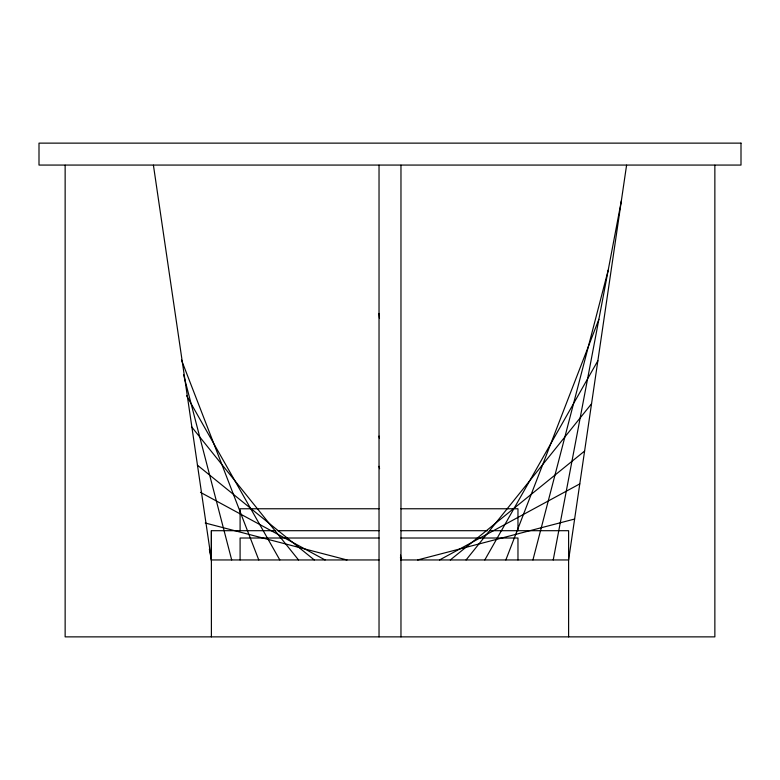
<?xml version="1.0" encoding="UTF-8"?>
<svg xmlns="http://www.w3.org/2000/svg" width="780" height="780" viewBox="0 0 780 780"><rect width="100%" height="100%" fill="white"/><g stroke="black" fill="none" stroke-linecap="round" stroke-linejoin="round"><path stroke-width="1.17" d="M211.39 560.869L211.39 530.702L275.769 530.702M626.584 165.175L568.61 559.952L400.969 559.952L400.413 557.583M553.225 559.952L621.328 200.957M532.925 559.952L608.195 270.192M505.84 559.952L598.874 319.322M484.79 559.952L597.86 360.76M466.079 559.952L591.552 403.748M450.313 559.952L584.6 451.064M439.53 559.952L579.784 483.883M417.631 559.952L574.616 519.041M379.031 508.765L240.094 508.765L240.094 530.702M400.969 508.765L517.969 508.765L517.969 530.702M277.875 530.702L379.031 530.702M400.969 530.702L487.5 530.702M489.645 530.702L568.61 530.702L568.61 636.87M379.031 538.015L240.094 538.015L240.094 559.952M400.969 538.015L517.969 538.015L517.969 559.952M379.031 559.952L211.39 559.952L209.362 549.286M205.228 523.01L346.983 559.952M200.47 492.356L325.084 559.952M197.389 465.153L314.301 559.952M191.724 426.982L298.535 559.952M186.605 395.723L279.825 559.952M181.496 360.077L258.775 559.952M183.563 374.663L231.689 559.952M379.031 466.303L379.587 468.673M379.031 436.098L379.45 438.477M400.549 557.573L400.969 559.952L400.54 555.116M153.416 165.175L211.39 559.952L211.39 636.87M379.031 313.433L379.46 318.269M714.86 165.214L714.86 636.87L65.14 636.87L65.14 165.214M400.969 165.214L400.969 636.87M379.031 165.214L379.031 636.87M211.39 530.702L211.39 557.242M741 143.13L39 143.13L39 165.067L741 165.067L741 143.13"/></g></svg>
